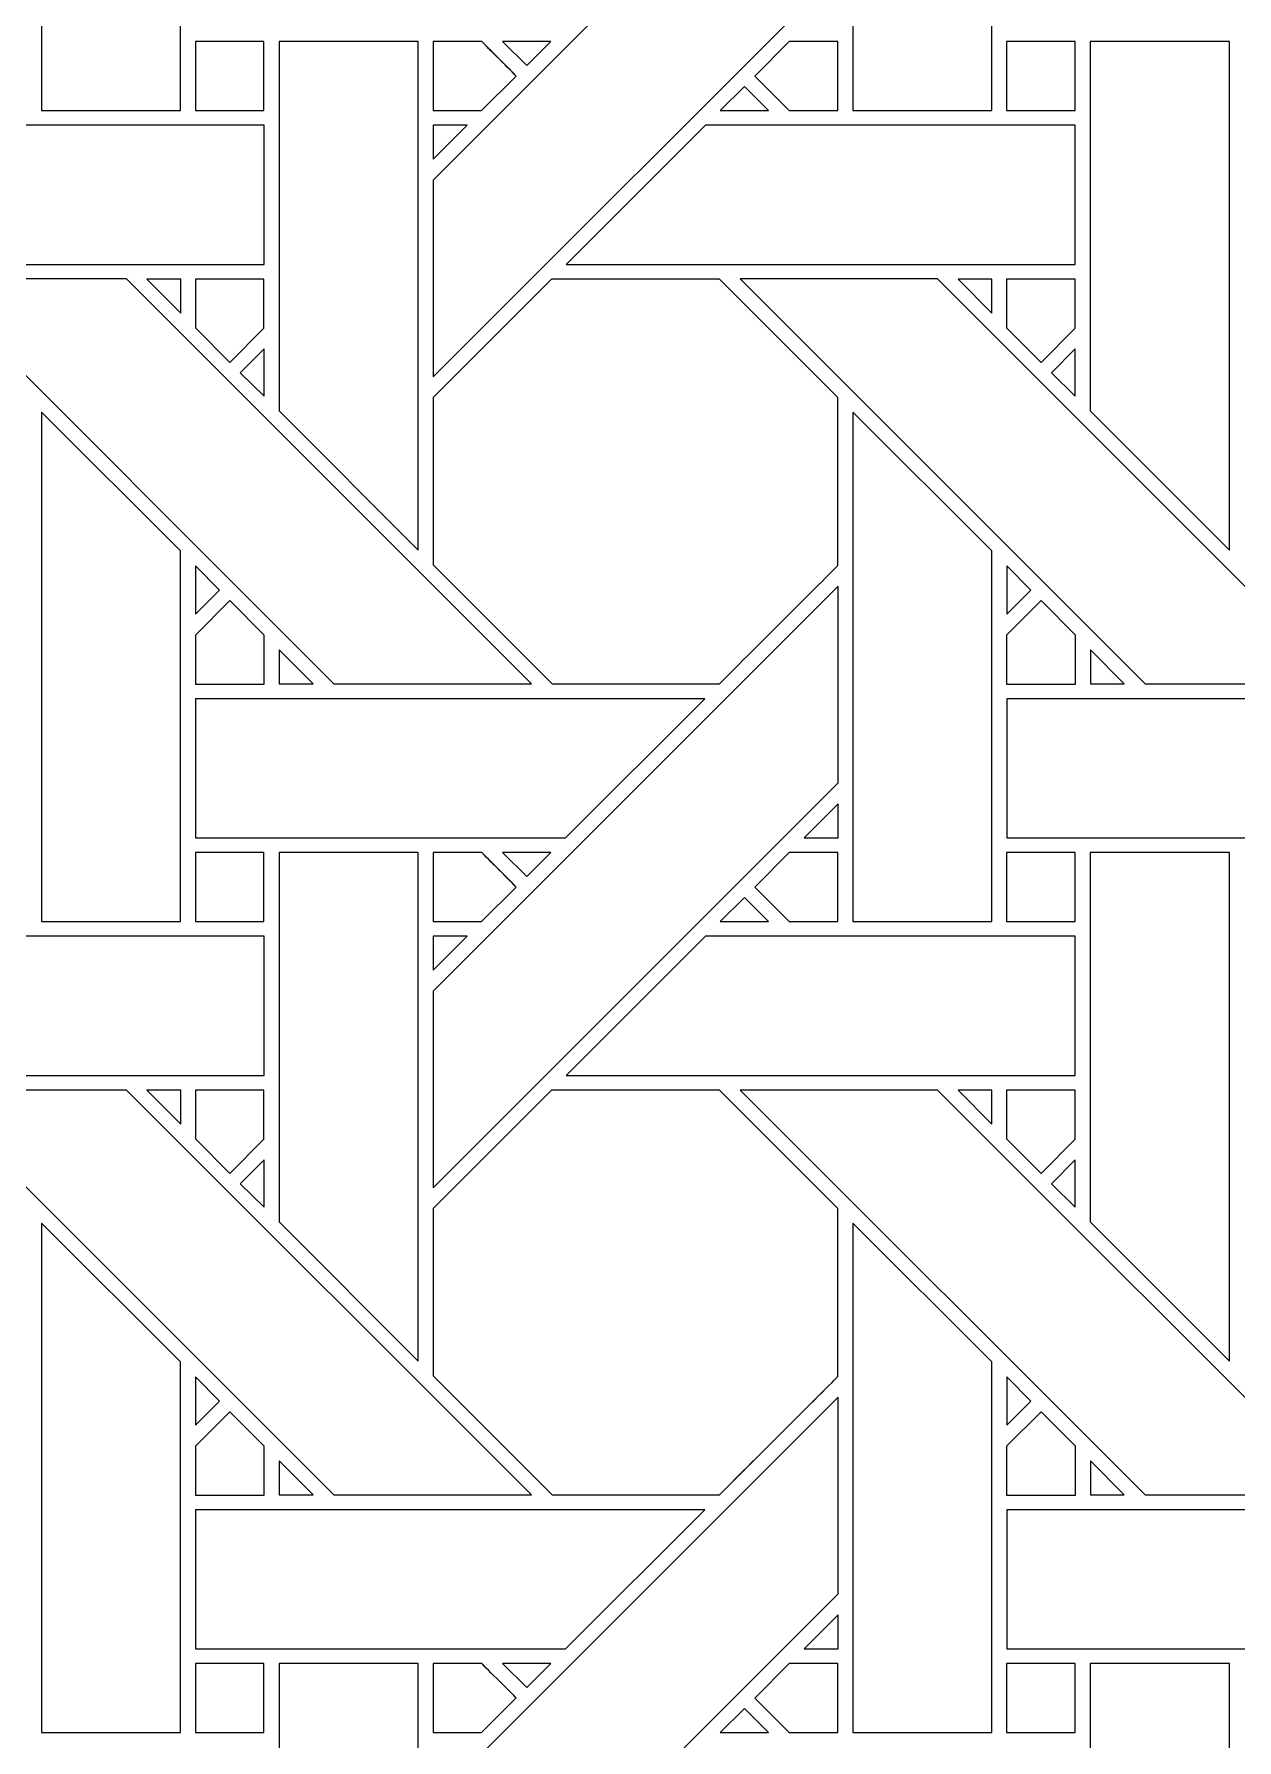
# Model space of a CAD drawing. Header units: inches. Extents: x 3.4 to 21.4, y 0.1 to 18.1.
# Drawn here: x 8.359 to 9.766, y 4.302 to 6.298 of the extents above; entities that cross this region are included whole.
import ezdxf

# ---------------------------------------------------------------- set-up
doc = ezdxf.new("R2010")
doc.units = ezdxf.units.IN
doc.header["$MEASUREMENT"] = 0
doc.layers.add('Design', color=7, linetype='Continuous', lineweight=0)

msp = doc.modelspace()

# ---------------------------------------------------------------- linework, layer by layer
at = {"layer": 'Design'}
for points, knots in [([(12.3829, 18.0948), (7.4123, 18.0948), (3.3829, 14.0653), (3.3829, 9.0948), (3.3829, 4.1242), (7.4123, 0.0948), (12.3829, 0.0948), (17.3534, 0.0948), (21.3829, 4.1242), (21.3829, 9.0948), (21.3829, 14.0653), (17.3534, 18.0948), (12.3829, 18.0948)], [0, 0, 0, 0, 1, 1, 1, 2, 2, 2, 3, 3, 3, 4, 4, 4, 4]), ([(12.3829, 17.2202), (7.8953, 17.2202), (4.2574, 13.5823), (4.2574, 9.0948), (4.2574, 4.6072), (7.8953, 0.9693), (12.3829, 0.9693), (16.8704, 0.9693), (20.5083, 4.6072), (20.5083, 9.0948), (20.5083, 13.5823), (16.8704, 17.2202), (12.3829, 17.2202)], [0, 0, 0, 0, 1, 1, 1, 2, 2, 2, 3, 3, 3, 4, 4, 4, 4]), ([(8.5303, 6.6419), (8.5303, 6.6419), (8.5303, 6.2082), (8.5303, 6.2082), (8.5303, 6.2082), (8.3676, 6.2082), (8.3676, 6.2082), (8.3676, 6.2082), (8.3676, 6.8041), (8.3676, 6.8041), (8.3676, 6.8041), (8.5303, 6.6419), (8.5303, 6.6419)], [0, 0, 0, 0, 1, 1, 1, 2, 2, 2, 3, 3, 3, 4, 4, 4, 4]), ([(9.4791, 6.6419), (9.4791, 6.6419), (9.4791, 6.2082), (9.4791, 6.2082), (9.4791, 6.2082), (9.3163, 6.2082), (9.3163, 6.2082), (9.3163, 6.2082), (9.3163, 6.8041), (9.3163, 6.8041), (9.3163, 6.8041), (9.4791, 6.6419), (9.4791, 6.6419)], [0, 0, 0, 0, 1, 1, 1, 2, 2, 2, 3, 3, 3, 4, 4, 4, 4]), ([(8.8255, 6.1269), (8.8255, 6.1269), (9.2992, 6.6005), (9.2992, 6.6005), (9.2992, 6.6005), (9.2992, 6.3705), (9.2992, 6.3705), (9.2992, 6.3705), (8.8255, 5.8968), (8.8255, 5.8968), (8.8255, 5.8968), (8.8255, 6.1269), (8.8255, 6.1269)], [0, 0, 0, 0, 1, 1, 1, 2, 2, 2, 3, 3, 3, 4, 4, 4, 4]), ([(8.5476, 6.2082), (8.5476, 6.2082), (8.5476, 6.289), (8.5476, 6.289), (8.5476, 6.289), (8.6278, 6.289), (8.6278, 6.289), (8.6278, 6.289), (8.6278, 6.2082), (8.6278, 6.2082), (8.6278, 6.2082), (8.5476, 6.2082), (8.5476, 6.2082)], [0, 0, 0, 0, 1, 1, 1, 2, 2, 2, 3, 3, 3, 4, 4, 4, 4]), ([(8.5476, 6.289), (8.5476, 6.289), (8.6278, 6.289), (8.6278, 6.289), (8.6278, 6.289), (8.6278, 6.2082), (8.6278, 6.2082), (8.6278, 6.2082), (8.5476, 6.2082), (8.5476, 6.2082), (8.5476, 6.2082), (8.5476, 6.289), (8.5476, 6.289)], [0, 0, 0, 0, 1, 1, 1, 2, 2, 2, 3, 3, 3, 4, 4, 4, 4]), ([(8.8083, 6.289), (8.8083, 6.289), (8.8083, 5.6939), (8.8083, 5.6939), (8.8083, 5.6939), (8.6454, 5.8568), (8.6454, 5.8568), (8.6454, 5.8568), (8.6454, 6.289), (8.6454, 6.289), (8.6454, 6.289), (8.8083, 6.289), (8.8083, 6.289)], [0, 0, 0, 0, 1, 1, 1, 2, 2, 2, 3, 3, 3, 4, 4, 4, 4]), ([(8.8255, 6.2082), (8.8255, 6.2082), (8.8255, 6.289), (8.8255, 6.289), (8.8255, 6.289), (8.8825, 6.289), (8.8825, 6.289), (8.8877, 6.2839), (8.9184, 6.2531), (8.9228, 6.2486), (8.9228, 6.2486), (8.8824, 6.2082), (8.8824, 6.2082), (8.8824, 6.2082), (8.8255, 6.2082), (8.8255, 6.2082)], [0, 0, 0, 0, 1, 1, 1, 2, 2, 2, 3, 3, 3, 4, 4, 4, 5, 5, 5, 5]), ([(8.9228, 6.2486), (8.9228, 6.2486), (8.8824, 6.2082), (8.8824, 6.2082), (8.8824, 6.2082), (8.8255, 6.2082), (8.8255, 6.2082), (8.8255, 6.2082), (8.8255, 6.289), (8.8255, 6.289), (8.8255, 6.289), (8.8825, 6.289), (8.8825, 6.289), (8.888, 6.2836), (8.9188, 6.2527), (8.9228, 6.2486)], [0, 0, 0, 0, 1, 1, 1, 2, 2, 2, 3, 3, 3, 4, 4, 4, 5, 5, 5, 5]), ([(8.9069, 6.289), (8.9069, 6.289), (8.9634, 6.289), (8.9634, 6.289), (8.9634, 6.289), (8.9351, 6.2608), (8.9351, 6.2608), (8.9351, 6.2608), (8.9069, 6.289), (8.9069, 6.289)], [0, 0, 0, 0, 1, 1, 1, 2, 2, 2, 3, 3, 3, 3]), ([(9.242, 6.2082), (9.242, 6.2082), (9.2017, 6.2486), (9.2017, 6.2486), (9.2017, 6.2486), (9.2421, 6.289), (9.2421, 6.289), (9.2421, 6.289), (9.2991, 6.289), (9.2991, 6.289), (9.2991, 6.289), (9.2991, 6.2082), (9.2991, 6.2082), (9.2991, 6.2082), (9.242, 6.2082), (9.242, 6.2082)], [0, 0, 0, 0, 1, 1, 1, 2, 2, 2, 3, 3, 3, 4, 4, 4, 5, 5, 5, 5]), ([(9.2017, 6.2486), (9.2017, 6.2486), (9.2421, 6.289), (9.2421, 6.289), (9.2421, 6.289), (9.2991, 6.289), (9.2991, 6.289), (9.2991, 6.289), (9.2991, 6.2082), (9.2991, 6.2082), (9.2991, 6.2082), (9.242, 6.2082), (9.242, 6.2082), (9.242, 6.2082), (9.2017, 6.2486), (9.2017, 6.2486)], [0, 0, 0, 0, 1, 1, 1, 2, 2, 2, 3, 3, 3, 4, 4, 4, 5, 5, 5, 5]), ([(9.4963, 6.289), (9.4963, 6.289), (9.5766, 6.289), (9.5766, 6.289), (9.5766, 6.289), (9.5766, 6.2082), (9.5766, 6.2082), (9.5766, 6.2082), (9.4963, 6.2082), (9.4963, 6.2082), (9.4963, 6.2082), (9.4963, 6.289), (9.4963, 6.289)], [0, 0, 0, 0, 1, 1, 1, 2, 2, 2, 3, 3, 3, 4, 4, 4, 4]), ([(9.4963, 6.289), (9.4963, 6.289), (9.5766, 6.289), (9.5766, 6.289), (9.5766, 6.289), (9.5766, 6.2082), (9.5766, 6.2082), (9.5766, 6.2082), (9.4963, 6.2082), (9.4963, 6.2082), (9.4963, 6.2082), (9.4963, 6.289), (9.4963, 6.289)], [0, 0, 0, 0, 1, 1, 1, 2, 2, 2, 3, 3, 3, 4, 4, 4, 4]), ([(9.7571, 6.289), (9.7571, 6.289), (9.7571, 5.6939), (9.7571, 5.6939), (9.7571, 5.6939), (9.5942, 5.8568), (9.5942, 5.8568), (9.5942, 5.8568), (9.5942, 6.289), (9.5942, 6.289), (9.5942, 6.289), (9.7571, 6.289), (9.7571, 6.289)], [0, 0, 0, 0, 1, 1, 1, 2, 2, 2, 3, 3, 3, 4, 4, 4, 4]), ([(9.2178, 6.2082), (9.2178, 6.2082), (9.1613, 6.2082), (9.1613, 6.2082), (9.1613, 6.2082), (9.1896, 6.2365), (9.1896, 6.2365), (9.1896, 6.2365), (9.2178, 6.2082), (9.2178, 6.2082)], [0, 0, 0, 0, 1, 1, 1, 2, 2, 2, 3, 3, 3, 3]), ([(8.0326, 6.0283), (8.0326, 6.0283), (8.1954, 6.1911), (8.1954, 6.1911), (8.1954, 6.1911), (8.6279, 6.1911), (8.6279, 6.1911), (8.6279, 6.1911), (8.6279, 6.0283), (8.6279, 6.0283), (8.6279, 6.0283), (8.0326, 6.0283), (8.0326, 6.0283)], [0, 0, 0, 0, 1, 1, 1, 2, 2, 2, 3, 3, 3, 4, 4, 4, 4]), ([(8.8653, 6.1911), (8.8653, 6.1911), (8.8255, 6.1513), (8.8255, 6.1513), (8.8255, 6.1513), (8.8255, 6.1911), (8.8255, 6.1911), (8.8255, 6.1911), (8.8653, 6.1911), (8.8653, 6.1911)], [0, 0, 0, 0, 1, 1, 1, 2, 2, 2, 3, 3, 3, 3]), ([(9.1442, 6.1911), (9.1442, 6.1911), (9.5766, 6.1911), (9.5766, 6.1911), (9.5766, 6.1911), (9.5766, 6.0283), (9.5766, 6.0283), (9.5766, 6.0283), (8.9813, 6.0283), (8.9813, 6.0283), (8.9813, 6.0283), (9.1442, 6.1911), (9.1442, 6.1911)], [0, 0, 0, 0, 1, 1, 1, 2, 2, 2, 3, 3, 3, 4, 4, 4, 4]), ([(8.2359, 6.0112), (8.2359, 6.0112), (8.4669, 6.0112), (8.4669, 6.0112), (8.4669, 6.0112), (8.9405, 5.5375), (8.9405, 5.5375), (8.9405, 5.5375), (8.7095, 5.5375), (8.7095, 5.5375), (8.7095, 5.5375), (8.2359, 6.0112), (8.2359, 6.0112)], [0, 0, 0, 0, 1, 1, 1, 2, 2, 2, 3, 3, 3, 4, 4, 4, 4]), ([(8.5304, 6.0111), (8.5304, 6.0111), (8.5304, 5.9713), (8.5304, 5.9713), (8.5304, 5.9713), (8.491, 6.0111), (8.491, 6.0111), (8.491, 6.0111), (8.5304, 6.0111), (8.5304, 6.0111)], [0, 0, 0, 0, 1, 1, 1, 2, 2, 2, 3, 3, 3, 3]), ([(8.6278, 6.0111), (8.6278, 6.0111), (8.6278, 5.9535), (8.6278, 5.9535), (8.6278, 5.9535), (8.5879, 5.9136), (8.5879, 5.9136), (8.5879, 5.9136), (8.5476, 5.9539), (8.5476, 5.9539), (8.5476, 5.9539), (8.5476, 6.0111), (8.5476, 6.0111), (8.5476, 6.0111), (8.6278, 6.0111), (8.6278, 6.0111)], [0, 0, 0, 0, 1, 1, 1, 2, 2, 2, 3, 3, 3, 4, 4, 4, 5, 5, 5, 5]), ([(8.5879, 5.9136), (8.5879, 5.9136), (8.5476, 5.9539), (8.5476, 5.9539), (8.5476, 5.9539), (8.5476, 6.0111), (8.5476, 6.0111), (8.5476, 6.0111), (8.6278, 6.0111), (8.6278, 6.0111), (8.6278, 6.0111), (8.6278, 5.9535), (8.6278, 5.9535), (8.6278, 5.9535), (8.5879, 5.9136), (8.5879, 5.9136)], [0, 0, 0, 0, 1, 1, 1, 2, 2, 2, 3, 3, 3, 4, 4, 4, 5, 5, 5, 5]), ([(9.1604, 5.5375), (9.1604, 5.5375), (8.9647, 5.5375), (8.9647, 5.5375), (8.9647, 5.5375), (8.8255, 5.6767), (8.8255, 5.6767), (8.8255, 5.6767), (8.8255, 5.8724), (8.8255, 5.8724), (8.8255, 5.8724), (8.9642, 6.0111), (8.9642, 6.0111), (8.9642, 6.0111), (9.1604, 6.0111), (9.1604, 6.0111), (9.1604, 6.0111), (9.2991, 5.8724), (9.2991, 5.8724), (9.2991, 5.8724), (9.2991, 5.6762), (9.2991, 5.6762), (9.2813, 5.6582), (9.1694, 5.5465), (9.1604, 5.5375)], [0, 0, 0, 0, 1, 1, 1, 2, 2, 2, 3, 3, 3, 4, 4, 4, 5, 5, 5, 6, 6, 6, 7, 7, 7, 8, 8, 8, 8]), ([(8.8255, 5.8724), (8.8255, 5.8724), (8.9642, 6.0111), (8.9642, 6.0111), (8.9642, 6.0111), (9.1604, 6.0111), (9.1604, 6.0111), (9.1604, 6.0111), (9.2991, 5.8724), (9.2991, 5.8724), (9.2991, 5.8724), (9.2991, 5.6762), (9.2991, 5.6762), (9.2813, 5.6582), (9.1694, 5.5465), (9.1604, 5.5375), (9.1604, 5.5375), (8.9647, 5.5375), (8.9647, 5.5375), (8.9647, 5.5375), (8.8255, 5.6767), (8.8255, 5.6767), (8.8255, 5.6767), (8.8255, 5.8724), (8.8255, 5.8724)], [0, 0, 0, 0, 1, 1, 1, 2, 2, 2, 3, 3, 3, 4, 4, 4, 5, 5, 5, 6, 6, 6, 7, 7, 7, 8, 8, 8, 8]), ([(9.1846, 6.0112), (9.1846, 6.0112), (9.4156, 6.0112), (9.4156, 6.0112), (9.4156, 6.0112), (9.8892, 5.5375), (9.8892, 5.5375), (9.8892, 5.5375), (9.6582, 5.5375), (9.6582, 5.5375), (9.6582, 5.5375), (9.1846, 6.0112), (9.1846, 6.0112)], [0, 0, 0, 0, 1, 1, 1, 2, 2, 2, 3, 3, 3, 4, 4, 4, 4]), ([(9.4791, 6.0111), (9.4791, 6.0111), (9.4791, 5.9713), (9.4791, 5.9713), (9.4791, 5.9713), (9.4397, 6.0111), (9.4397, 6.0111), (9.4397, 6.0111), (9.4791, 6.0111), (9.4791, 6.0111)], [0, 0, 0, 0, 1, 1, 1, 2, 2, 2, 3, 3, 3, 3]), ([(9.5766, 6.0111), (9.5766, 6.0111), (9.5766, 5.9535), (9.5766, 5.9535), (9.5766, 5.9535), (9.5366, 5.9136), (9.5366, 5.9136), (9.5366, 5.9136), (9.4963, 5.9539), (9.4963, 5.9539), (9.4963, 5.9539), (9.4963, 6.0111), (9.4963, 6.0111), (9.4963, 6.0111), (9.5766, 6.0111), (9.5766, 6.0111)], [0, 0, 0, 0, 1, 1, 1, 2, 2, 2, 3, 3, 3, 4, 4, 4, 5, 5, 5, 5]), ([(9.5366, 5.9136), (9.5366, 5.9136), (9.4963, 5.9539), (9.4963, 5.9539), (9.4963, 5.9539), (9.4963, 6.0111), (9.4963, 6.0111), (9.4963, 6.0111), (9.5766, 6.0111), (9.5766, 6.0111), (9.5766, 6.0111), (9.5766, 5.9535), (9.5766, 5.9535), (9.5766, 5.9535), (9.5366, 5.9136), (9.5366, 5.9136)], [0, 0, 0, 0, 1, 1, 1, 2, 2, 2, 3, 3, 3, 4, 4, 4, 5, 5, 5, 5]), ([(8.6279, 5.9293), (8.6279, 5.9293), (8.6279, 5.8741), (8.6279, 5.8741), (8.6279, 5.8741), (8.6001, 5.9015), (8.6001, 5.9015), (8.6001, 5.9015), (8.6279, 5.9293), (8.6279, 5.9293)], [0, 0, 0, 0, 1, 1, 1, 2, 2, 2, 3, 3, 3, 3]), ([(9.5766, 5.9293), (9.5766, 5.9293), (9.5766, 5.8741), (9.5766, 5.8741), (9.5766, 5.8741), (9.5488, 5.9015), (9.5488, 5.9015), (9.5488, 5.9015), (9.5766, 5.9293), (9.5766, 5.9293)], [0, 0, 0, 0, 1, 1, 1, 2, 2, 2, 3, 3, 3, 3]), ([(8.5303, 5.6932), (8.5303, 5.6932), (8.5303, 5.2595), (8.5303, 5.2595), (8.5303, 5.2595), (8.3676, 5.2595), (8.3676, 5.2595), (8.3676, 5.2595), (8.3676, 5.8553), (8.3676, 5.8553), (8.3676, 5.8553), (8.5303, 5.6932), (8.5303, 5.6932)], [0, 0, 0, 0, 1, 1, 1, 2, 2, 2, 3, 3, 3, 4, 4, 4, 4]), ([(9.4791, 5.6932), (9.4791, 5.6932), (9.4791, 5.2595), (9.4791, 5.2595), (9.4791, 5.2595), (9.3163, 5.2595), (9.3163, 5.2595), (9.3163, 5.2595), (9.3163, 5.8553), (9.3163, 5.8553), (9.3163, 5.8553), (9.4791, 5.6932), (9.4791, 5.6932)], [0, 0, 0, 0, 1, 1, 1, 2, 2, 2, 3, 3, 3, 4, 4, 4, 4]), ([(8.5758, 5.6471), (8.5758, 5.6471), (8.5476, 5.6189), (8.5476, 5.6189), (8.5476, 5.6189), (8.5476, 5.6757), (8.5476, 5.6757), (8.5476, 5.6757), (8.5758, 5.6471), (8.5758, 5.6471)], [0, 0, 0, 0, 1, 1, 1, 2, 2, 2, 3, 3, 3, 3]), ([(9.4964, 5.6189), (9.4964, 5.6189), (9.4964, 5.6757), (9.4964, 5.6757), (9.4964, 5.6757), (9.5246, 5.6471), (9.5246, 5.6471), (9.5246, 5.6471), (9.4964, 5.6189), (9.4964, 5.6189)], [0, 0, 0, 0, 1, 1, 1, 2, 2, 2, 3, 3, 3, 3]), ([(8.8255, 5.1782), (8.8255, 5.1782), (9.2992, 5.6518), (9.2992, 5.6518), (9.2992, 5.6518), (9.2992, 5.4217), (9.2992, 5.4217), (9.2992, 5.4217), (8.8255, 4.9481), (8.8255, 4.9481), (8.8255, 4.9481), (8.8255, 5.1782), (8.8255, 5.1782)], [0, 0, 0, 0, 1, 1, 1, 2, 2, 2, 3, 3, 3, 4, 4, 4, 4]), ([(8.5476, 5.5372), (8.5476, 5.5372), (8.5476, 5.5945), (8.5476, 5.5945), (8.5476, 5.5945), (8.5879, 5.6349), (8.5879, 5.6349), (8.5879, 5.6349), (8.6282, 5.5945), (8.6282, 5.5945), (8.6282, 5.5945), (8.6282, 5.5372), (8.6282, 5.5372), (8.6282, 5.5372), (8.5476, 5.5372), (8.5476, 5.5372)], [0, 0, 0, 0, 1, 1, 1, 2, 2, 2, 3, 3, 3, 4, 4, 4, 5, 5, 5, 5]), ([(8.5476, 5.5945), (8.5476, 5.5945), (8.5879, 5.6349), (8.5879, 5.6349), (8.5879, 5.6349), (8.6282, 5.5945), (8.6282, 5.5945), (8.6282, 5.5945), (8.6282, 5.5372), (8.6282, 5.5372), (8.6282, 5.5372), (8.5476, 5.5372), (8.5476, 5.5372), (8.5476, 5.5372), (8.5476, 5.5945), (8.5476, 5.5945)], [0, 0, 0, 0, 1, 1, 1, 2, 2, 2, 3, 3, 3, 4, 4, 4, 5, 5, 5, 5]), ([(9.4963, 5.5372), (9.4963, 5.5372), (9.4963, 5.5945), (9.4963, 5.5945), (9.4963, 5.5945), (9.5367, 5.6349), (9.5367, 5.6349), (9.5367, 5.6349), (9.577, 5.5945), (9.577, 5.5945), (9.577, 5.5945), (9.577, 5.5372), (9.577, 5.5372), (9.577, 5.5372), (9.4963, 5.5372), (9.4963, 5.5372)], [0, 0, 0, 0, 1, 1, 1, 2, 2, 2, 3, 3, 3, 4, 4, 4, 5, 5, 5, 5]), ([(9.5367, 5.6349), (9.5367, 5.6349), (9.577, 5.5945), (9.577, 5.5945), (9.577, 5.5945), (9.577, 5.5372), (9.577, 5.5372), (9.577, 5.5372), (9.4963, 5.5372), (9.4963, 5.5372), (9.4963, 5.5372), (9.4963, 5.5945), (9.4963, 5.5945), (9.4963, 5.5945), (9.5367, 5.6349), (9.5367, 5.6349)], [0, 0, 0, 0, 1, 1, 1, 2, 2, 2, 3, 3, 3, 4, 4, 4, 5, 5, 5, 5]), ([(8.6853, 5.5375), (8.6853, 5.5375), (8.6455, 5.5375), (8.6455, 5.5375), (8.6455, 5.5375), (8.6455, 5.5773), (8.6455, 5.5773), (8.6455, 5.5773), (8.6853, 5.5375), (8.6853, 5.5375)], [0, 0, 0, 0, 1, 1, 1, 2, 2, 2, 3, 3, 3, 3]), ([(9.634, 5.5375), (9.634, 5.5375), (9.5943, 5.5375), (9.5943, 5.5375), (9.5943, 5.5375), (9.5943, 5.5773), (9.5943, 5.5773), (9.5943, 5.5773), (9.634, 5.5375), (9.634, 5.5375)], [0, 0, 0, 0, 1, 1, 1, 2, 2, 2, 3, 3, 3, 3]), ([(8.5476, 5.3576), (8.5476, 5.3576), (8.5476, 5.5202), (8.5476, 5.5202), (8.5476, 5.5202), (9.1433, 5.5202), (9.1433, 5.5202), (9.1433, 5.5202), (8.9806, 5.3576), (8.9806, 5.3576), (8.9806, 5.3576), (8.5476, 5.3576), (8.5476, 5.3576)], [0, 0, 0, 0, 1, 1, 1, 2, 2, 2, 3, 3, 3, 4, 4, 4, 4]), ([(9.4964, 5.3576), (9.4964, 5.3576), (9.4964, 5.5202), (9.4964, 5.5202), (9.4964, 5.5202), (10.0921, 5.5202), (10.0921, 5.5202), (10.0921, 5.5202), (9.9293, 5.3576), (9.9293, 5.3576), (9.9293, 5.3576), (9.4964, 5.3576), (9.4964, 5.3576)], [0, 0, 0, 0, 1, 1, 1, 2, 2, 2, 3, 3, 3, 4, 4, 4, 4]), ([(9.2594, 5.3576), (9.2594, 5.3576), (9.2992, 5.3973), (9.2992, 5.3973), (9.2992, 5.3973), (9.2992, 5.3576), (9.2992, 5.3576), (9.2992, 5.3576), (9.2594, 5.3576), (9.2594, 5.3576)], [0, 0, 0, 0, 1, 1, 1, 2, 2, 2, 3, 3, 3, 3]), ([(8.5476, 5.2595), (8.5476, 5.2595), (8.5476, 5.3403), (8.5476, 5.3403), (8.5476, 5.3403), (8.6278, 5.3403), (8.6278, 5.3403), (8.6278, 5.3403), (8.6278, 5.2595), (8.6278, 5.2595), (8.6278, 5.2595), (8.5476, 5.2595), (8.5476, 5.2595)], [0, 0, 0, 0, 1, 1, 1, 2, 2, 2, 3, 3, 3, 4, 4, 4, 4]), ([(8.5476, 5.3403), (8.5476, 5.3403), (8.6278, 5.3403), (8.6278, 5.3403), (8.6278, 5.3403), (8.6278, 5.2595), (8.6278, 5.2595), (8.6278, 5.2595), (8.5476, 5.2595), (8.5476, 5.2595), (8.5476, 5.2595), (8.5476, 5.3403), (8.5476, 5.3403)], [0, 0, 0, 0, 1, 1, 1, 2, 2, 2, 3, 3, 3, 4, 4, 4, 4]), ([(8.8083, 5.3403), (8.8083, 5.3403), (8.8083, 4.7452), (8.8083, 4.7452), (8.8083, 4.7452), (8.6454, 4.9081), (8.6454, 4.9081), (8.6454, 4.9081), (8.6454, 5.3403), (8.6454, 5.3403), (8.6454, 5.3403), (8.8083, 5.3403), (8.8083, 5.3403)], [0, 0, 0, 0, 1, 1, 1, 2, 2, 2, 3, 3, 3, 4, 4, 4, 4]), ([(8.8255, 5.2595), (8.8255, 5.2595), (8.8255, 5.3403), (8.8255, 5.3403), (8.8255, 5.3403), (8.8825, 5.3403), (8.8825, 5.3403), (8.8877, 5.3351), (8.9184, 5.3043), (8.9228, 5.2999), (8.9228, 5.2999), (8.8824, 5.2595), (8.8824, 5.2595), (8.8824, 5.2595), (8.8255, 5.2595), (8.8255, 5.2595)], [0, 0, 0, 0, 1, 1, 1, 2, 2, 2, 3, 3, 3, 4, 4, 4, 5, 5, 5, 5]), ([(8.9228, 5.2999), (8.9228, 5.2999), (8.8824, 5.2595), (8.8824, 5.2595), (8.8824, 5.2595), (8.8255, 5.2595), (8.8255, 5.2595), (8.8255, 5.2595), (8.8255, 5.3403), (8.8255, 5.3403), (8.8255, 5.3403), (8.8825, 5.3403), (8.8825, 5.3403), (8.8879, 5.3349), (8.9187, 5.3041), (8.9228, 5.2999)], [0, 0, 0, 0, 1, 1, 1, 2, 2, 2, 3, 3, 3, 4, 4, 4, 5, 5, 5, 5]), ([(8.9069, 5.3403), (8.9069, 5.3403), (8.9634, 5.3403), (8.9634, 5.3403), (8.9634, 5.3403), (8.9351, 5.3121), (8.9351, 5.3121), (8.9351, 5.3121), (8.9069, 5.3403), (8.9069, 5.3403)], [0, 0, 0, 0, 1, 1, 1, 2, 2, 2, 3, 3, 3, 3]), ([(9.242, 5.2595), (9.242, 5.2595), (9.2017, 5.2998), (9.2017, 5.2998), (9.2017, 5.2998), (9.2421, 5.3403), (9.2421, 5.3403), (9.2421, 5.3403), (9.2991, 5.3403), (9.2991, 5.3403), (9.2991, 5.3403), (9.2991, 5.2595), (9.2991, 5.2595), (9.2991, 5.2595), (9.242, 5.2595), (9.242, 5.2595)], [0, 0, 0, 0, 1, 1, 1, 2, 2, 2, 3, 3, 3, 4, 4, 4, 5, 5, 5, 5]), ([(9.2017, 5.2998), (9.2017, 5.2998), (9.2421, 5.3403), (9.2421, 5.3403), (9.2421, 5.3403), (9.2991, 5.3403), (9.2991, 5.3403), (9.2991, 5.3403), (9.2991, 5.2595), (9.2991, 5.2595), (9.2991, 5.2595), (9.242, 5.2595), (9.242, 5.2595), (9.242, 5.2595), (9.2017, 5.2998), (9.2017, 5.2998)], [0, 0, 0, 0, 1, 1, 1, 2, 2, 2, 3, 3, 3, 4, 4, 4, 5, 5, 5, 5]), ([(9.4963, 5.3403), (9.4963, 5.3403), (9.5766, 5.3403), (9.5766, 5.3403), (9.5766, 5.3403), (9.5766, 5.2595), (9.5766, 5.2595), (9.5766, 5.2595), (9.4963, 5.2595), (9.4963, 5.2595), (9.4963, 5.2595), (9.4963, 5.3403), (9.4963, 5.3403)], [0, 0, 0, 0, 1, 1, 1, 2, 2, 2, 3, 3, 3, 4, 4, 4, 4]), ([(9.5766, 5.3403), (9.5766, 5.3403), (9.5766, 5.2595), (9.5766, 5.2595), (9.5766, 5.2595), (9.4963, 5.2595), (9.4963, 5.2595), (9.4963, 5.2595), (9.4963, 5.3403), (9.4963, 5.3403), (9.4963, 5.3403), (9.5766, 5.3403), (9.5766, 5.3403)], [0, 0, 0, 0, 1, 1, 1, 2, 2, 2, 3, 3, 3, 4, 4, 4, 4]), ([(9.7571, 5.3403), (9.7571, 5.3403), (9.7571, 4.7452), (9.7571, 4.7452), (9.7571, 4.7452), (9.5942, 4.9081), (9.5942, 4.9081), (9.5942, 4.9081), (9.5942, 5.3403), (9.5942, 5.3403), (9.5942, 5.3403), (9.7571, 5.3403), (9.7571, 5.3403)], [0, 0, 0, 0, 1, 1, 1, 2, 2, 2, 3, 3, 3, 4, 4, 4, 4]), ([(9.2178, 5.2595), (9.2178, 5.2595), (9.1613, 5.2595), (9.1613, 5.2595), (9.1613, 5.2595), (9.1896, 5.2878), (9.1896, 5.2878), (9.1896, 5.2878), (9.2178, 5.2595), (9.2178, 5.2595)], [0, 0, 0, 0, 1, 1, 1, 2, 2, 2, 3, 3, 3, 3]), ([(8.1954, 5.2424), (8.1954, 5.2424), (8.6279, 5.2424), (8.6279, 5.2424), (8.6279, 5.2424), (8.6279, 5.0795), (8.6279, 5.0795), (8.6279, 5.0795), (8.0326, 5.0795), (8.0326, 5.0795), (8.0326, 5.0795), (8.1954, 5.2424), (8.1954, 5.2424)], [0, 0, 0, 0, 1, 1, 1, 2, 2, 2, 3, 3, 3, 4, 4, 4, 4]), ([(8.8653, 5.2424), (8.8653, 5.2424), (8.8255, 5.2025), (8.8255, 5.2025), (8.8255, 5.2025), (8.8255, 5.2424), (8.8255, 5.2424), (8.8255, 5.2424), (8.8653, 5.2424), (8.8653, 5.2424)], [0, 0, 0, 0, 1, 1, 1, 2, 2, 2, 3, 3, 3, 3]), ([(8.9813, 5.0795), (8.9813, 5.0795), (9.1442, 5.2424), (9.1442, 5.2424), (9.1442, 5.2424), (9.5766, 5.2424), (9.5766, 5.2424), (9.5766, 5.2424), (9.5766, 5.0795), (9.5766, 5.0795), (9.5766, 5.0795), (8.9813, 5.0795), (8.9813, 5.0795)], [0, 0, 0, 0, 1, 1, 1, 2, 2, 2, 3, 3, 3, 4, 4, 4, 4]), ([(8.2359, 5.0624), (8.2359, 5.0624), (8.4669, 5.0624), (8.4669, 5.0624), (8.4669, 5.0624), (8.9405, 4.5888), (8.9405, 4.5888), (8.9405, 4.5888), (8.7095, 4.5888), (8.7095, 4.5888), (8.7095, 4.5888), (8.2359, 5.0624), (8.2359, 5.0624)], [0, 0, 0, 0, 1, 1, 1, 2, 2, 2, 3, 3, 3, 4, 4, 4, 4]), ([(8.5304, 5.0624), (8.5304, 5.0624), (8.5304, 5.0226), (8.5304, 5.0226), (8.5304, 5.0226), (8.491, 5.0624), (8.491, 5.0624), (8.491, 5.0624), (8.5304, 5.0624), (8.5304, 5.0624)], [0, 0, 0, 0, 1, 1, 1, 2, 2, 2, 3, 3, 3, 3]), ([(8.6278, 5.0624), (8.6278, 5.0624), (8.6278, 5.0048), (8.6278, 5.0048), (8.6278, 5.0048), (8.5879, 4.9648), (8.5879, 4.9648), (8.5879, 4.9648), (8.5476, 5.0052), (8.5476, 5.0052), (8.5476, 5.0052), (8.5476, 5.0624), (8.5476, 5.0624), (8.5476, 5.0624), (8.6278, 5.0624), (8.6278, 5.0624)], [0, 0, 0, 0, 1, 1, 1, 2, 2, 2, 3, 3, 3, 4, 4, 4, 5, 5, 5, 5]), ([(8.5879, 4.9648), (8.5879, 4.9648), (8.5476, 5.0052), (8.5476, 5.0052), (8.5476, 5.0052), (8.5476, 5.0624), (8.5476, 5.0624), (8.5476, 5.0624), (8.6278, 5.0624), (8.6278, 5.0624), (8.6278, 5.0624), (8.6278, 5.0048), (8.6278, 5.0048), (8.6278, 5.0048), (8.5879, 4.9648), (8.5879, 4.9648)], [0, 0, 0, 0, 1, 1, 1, 2, 2, 2, 3, 3, 3, 4, 4, 4, 5, 5, 5, 5]), ([(9.1604, 4.5888), (9.1604, 4.5888), (8.9647, 4.5888), (8.9647, 4.5888), (8.9647, 4.5888), (8.8255, 4.728), (8.8255, 4.728), (8.8255, 4.728), (8.8255, 4.9237), (8.8255, 4.9237), (8.8255, 4.9237), (8.9642, 5.0624), (8.9642, 5.0624), (8.9642, 5.0624), (9.1604, 5.0624), (9.1604, 5.0624), (9.1604, 5.0624), (9.2991, 4.9237), (9.2991, 4.9237), (9.2991, 4.9237), (9.2991, 4.7274), (9.2991, 4.7274), (9.2813, 4.7095), (9.1694, 4.5978), (9.1604, 4.5888)], [0, 0, 0, 0, 1, 1, 1, 2, 2, 2, 3, 3, 3, 4, 4, 4, 5, 5, 5, 6, 6, 6, 7, 7, 7, 8, 8, 8, 8]), ([(8.8255, 4.9237), (8.8255, 4.9237), (8.9642, 5.0624), (8.9642, 5.0624), (8.9642, 5.0624), (9.1604, 5.0624), (9.1604, 5.0624), (9.1604, 5.0624), (9.2991, 4.9237), (9.2991, 4.9237), (9.2991, 4.9237), (9.2991, 4.7274), (9.2991, 4.7274), (9.2812, 4.7094), (9.1693, 4.5977), (9.1604, 4.5888), (9.1604, 4.5888), (8.9647, 4.5888), (8.9647, 4.5888), (8.9647, 4.5888), (8.8255, 4.728), (8.8255, 4.728), (8.8255, 4.728), (8.8255, 4.9237), (8.8255, 4.9237)], [0, 0, 0, 0, 1, 1, 1, 2, 2, 2, 3, 3, 3, 4, 4, 4, 5, 5, 5, 6, 6, 6, 7, 7, 7, 8, 8, 8, 8]), ([(9.1846, 5.0624), (9.1846, 5.0624), (9.4156, 5.0624), (9.4156, 5.0624), (9.4156, 5.0624), (9.8892, 4.5888), (9.8892, 4.5888), (9.8892, 4.5888), (9.6582, 4.5888), (9.6582, 4.5888), (9.6582, 4.5888), (9.1846, 5.0624), (9.1846, 5.0624)], [0, 0, 0, 0, 1, 1, 1, 2, 2, 2, 3, 3, 3, 4, 4, 4, 4]), ([(9.4791, 5.0624), (9.4791, 5.0624), (9.4791, 5.0226), (9.4791, 5.0226), (9.4791, 5.0226), (9.4397, 5.0624), (9.4397, 5.0624), (9.4397, 5.0624), (9.4791, 5.0624), (9.4791, 5.0624)], [0, 0, 0, 0, 1, 1, 1, 2, 2, 2, 3, 3, 3, 3]), ([(9.5766, 5.0624), (9.5766, 5.0624), (9.5766, 5.0048), (9.5766, 5.0048), (9.5766, 5.0048), (9.5366, 4.9648), (9.5366, 4.9648), (9.5366, 4.9648), (9.4963, 5.0052), (9.4963, 5.0052), (9.4963, 5.0052), (9.4963, 5.0624), (9.4963, 5.0624), (9.4963, 5.0624), (9.5766, 5.0624), (9.5766, 5.0624)], [0, 0, 0, 0, 1, 1, 1, 2, 2, 2, 3, 3, 3, 4, 4, 4, 5, 5, 5, 5]), ([(9.5366, 4.9648), (9.5366, 4.9648), (9.4963, 5.0052), (9.4963, 5.0052), (9.4963, 5.0052), (9.4963, 5.0624), (9.4963, 5.0624), (9.4963, 5.0624), (9.5766, 5.0624), (9.5766, 5.0624), (9.5766, 5.0624), (9.5766, 5.0048), (9.5766, 5.0048), (9.5766, 5.0048), (9.5366, 4.9648), (9.5366, 4.9648)], [0, 0, 0, 0, 1, 1, 1, 2, 2, 2, 3, 3, 3, 4, 4, 4, 5, 5, 5, 5]), ([(8.6279, 4.9806), (8.6279, 4.9806), (8.6279, 4.9254), (8.6279, 4.9254), (8.6279, 4.9254), (8.6001, 4.9528), (8.6001, 4.9528), (8.6001, 4.9528), (8.6279, 4.9806), (8.6279, 4.9806)], [0, 0, 0, 0, 1, 1, 1, 2, 2, 2, 3, 3, 3, 3]), ([(9.5766, 4.9806), (9.5766, 4.9806), (9.5766, 4.9254), (9.5766, 4.9254), (9.5766, 4.9254), (9.5488, 4.9528), (9.5488, 4.9528), (9.5488, 4.9528), (9.5766, 4.9806), (9.5766, 4.9806)], [0, 0, 0, 0, 1, 1, 1, 2, 2, 2, 3, 3, 3, 3]), ([(8.5303, 4.7445), (8.5303, 4.7445), (8.5303, 4.3108), (8.5303, 4.3108), (8.5303, 4.3108), (8.3676, 4.3108), (8.3676, 4.3108), (8.3676, 4.3108), (8.3676, 4.9066), (8.3676, 4.9066), (8.3676, 4.9066), (8.5303, 4.7445), (8.5303, 4.7445)], [0, 0, 0, 0, 1, 1, 1, 2, 2, 2, 3, 3, 3, 4, 4, 4, 4]), ([(9.4791, 4.7444), (9.4791, 4.7444), (9.4791, 4.3108), (9.4791, 4.3108), (9.4791, 4.3108), (9.3163, 4.3108), (9.3163, 4.3108), (9.3163, 4.3108), (9.3163, 4.9066), (9.3163, 4.9066), (9.3163, 4.9066), (9.4791, 4.7444), (9.4791, 4.7444)], [0, 0, 0, 0, 1, 1, 1, 2, 2, 2, 3, 3, 3, 4, 4, 4, 4]), ([(8.5758, 4.6984), (8.5758, 4.6984), (8.5476, 4.6702), (8.5476, 4.6702), (8.5476, 4.6702), (8.5476, 4.727), (8.5476, 4.727), (8.5476, 4.727), (8.5758, 4.6984), (8.5758, 4.6984)], [0, 0, 0, 0, 1, 1, 1, 2, 2, 2, 3, 3, 3, 3]), ([(9.4964, 4.6702), (9.4964, 4.6702), (9.4964, 4.727), (9.4964, 4.727), (9.4964, 4.727), (9.5246, 4.6984), (9.5246, 4.6984), (9.5246, 4.6984), (9.4964, 4.6702), (9.4964, 4.6702)], [0, 0, 0, 0, 1, 1, 1, 2, 2, 2, 3, 3, 3, 3]), ([(8.8255, 4.2294), (8.8255, 4.2294), (9.2992, 4.703), (9.2992, 4.703), (9.2992, 4.703), (9.2992, 4.473), (9.2992, 4.473), (9.2992, 4.473), (8.8255, 3.9994), (8.8255, 3.9994), (8.8255, 3.9994), (8.8255, 4.2294), (8.8255, 4.2294)], [0, 0, 0, 0, 1, 1, 1, 2, 2, 2, 3, 3, 3, 4, 4, 4, 4]), ([(8.5476, 4.5885), (8.5476, 4.5885), (8.5476, 4.6458), (8.5476, 4.6458), (8.5476, 4.6458), (8.5879, 4.6861), (8.5879, 4.6861), (8.5879, 4.6861), (8.6282, 4.6458), (8.6282, 4.6458), (8.6282, 4.6458), (8.6282, 4.5885), (8.6282, 4.5885), (8.6282, 4.5885), (8.5476, 4.5885), (8.5476, 4.5885)], [0, 0, 0, 0, 1, 1, 1, 2, 2, 2, 3, 3, 3, 4, 4, 4, 5, 5, 5, 5]), ([(8.5476, 4.6458), (8.5476, 4.6458), (8.5879, 4.6861), (8.5879, 4.6861), (8.5879, 4.6861), (8.6282, 4.6458), (8.6282, 4.6458), (8.6282, 4.6458), (8.6282, 4.5885), (8.6282, 4.5885), (8.6282, 4.5885), (8.5476, 4.5885), (8.5476, 4.5885), (8.5476, 4.5885), (8.5476, 4.6458), (8.5476, 4.6458)], [0, 0, 0, 0, 1, 1, 1, 2, 2, 2, 3, 3, 3, 4, 4, 4, 5, 5, 5, 5]), ([(9.4963, 4.5885), (9.4963, 4.5885), (9.4963, 4.6458), (9.4963, 4.6458), (9.4963, 4.6458), (9.5367, 4.6861), (9.5367, 4.6861), (9.5367, 4.6861), (9.577, 4.6458), (9.577, 4.6458), (9.577, 4.6458), (9.577, 4.5885), (9.577, 4.5885), (9.577, 4.5885), (9.4963, 4.5885), (9.4963, 4.5885)], [0, 0, 0, 0, 1, 1, 1, 2, 2, 2, 3, 3, 3, 4, 4, 4, 5, 5, 5, 5]), ([(9.5367, 4.6861), (9.5367, 4.6861), (9.577, 4.6458), (9.577, 4.6458), (9.577, 4.6458), (9.577, 4.5885), (9.577, 4.5885), (9.577, 4.5885), (9.4963, 4.5885), (9.4963, 4.5885), (9.4963, 4.5885), (9.4963, 4.6458), (9.4963, 4.6458), (9.4963, 4.6458), (9.5367, 4.6861), (9.5367, 4.6861)], [0, 0, 0, 0, 1, 1, 1, 2, 2, 2, 3, 3, 3, 4, 4, 4, 5, 5, 5, 5]), ([(8.6853, 4.5888), (8.6853, 4.5888), (8.6455, 4.5888), (8.6455, 4.5888), (8.6455, 4.5888), (8.6455, 4.6286), (8.6455, 4.6286), (8.6455, 4.6286), (8.6853, 4.5888), (8.6853, 4.5888)], [0, 0, 0, 0, 1, 1, 1, 2, 2, 2, 3, 3, 3, 3]), ([(9.634, 4.5888), (9.634, 4.5888), (9.5943, 4.5888), (9.5943, 4.5888), (9.5943, 4.5888), (9.5943, 4.6286), (9.5943, 4.6286), (9.5943, 4.6286), (9.634, 4.5888), (9.634, 4.5888)], [0, 0, 0, 0, 1, 1, 1, 2, 2, 2, 3, 3, 3, 3]), ([(8.5476, 4.4088), (8.5476, 4.4088), (8.5476, 4.5715), (8.5476, 4.5715), (8.5476, 4.5715), (9.1433, 4.5715), (9.1433, 4.5715), (9.1433, 4.5715), (8.9806, 4.4088), (8.9806, 4.4088), (8.9806, 4.4088), (8.5476, 4.4088), (8.5476, 4.4088)], [0, 0, 0, 0, 1, 1, 1, 2, 2, 2, 3, 3, 3, 4, 4, 4, 4]), ([(9.4964, 4.4088), (9.4964, 4.4088), (9.4964, 4.5715), (9.4964, 4.5715), (9.4964, 4.5715), (10.0921, 4.5715), (10.0921, 4.5715), (10.0921, 4.5715), (9.9293, 4.4088), (9.9293, 4.4088), (9.9293, 4.4088), (9.4964, 4.4088), (9.4964, 4.4088)], [0, 0, 0, 0, 1, 1, 1, 2, 2, 2, 3, 3, 3, 4, 4, 4, 4]), ([(9.2594, 4.4089), (9.2594, 4.4089), (9.2992, 4.4486), (9.2992, 4.4486), (9.2992, 4.4486), (9.2992, 4.4089), (9.2992, 4.4089), (9.2992, 4.4089), (9.2594, 4.4089), (9.2594, 4.4089)], [0, 0, 0, 0, 1, 1, 1, 2, 2, 2, 3, 3, 3, 3]), ([(8.5476, 4.3107), (8.5476, 4.3107), (8.5476, 4.3915), (8.5476, 4.3915), (8.5476, 4.3915), (8.6278, 4.3915), (8.6278, 4.3915), (8.6278, 4.3915), (8.6278, 4.3107), (8.6278, 4.3107), (8.6278, 4.3107), (8.5476, 4.3107), (8.5476, 4.3107)], [0, 0, 0, 0, 1, 1, 1, 2, 2, 2, 3, 3, 3, 4, 4, 4, 4]), ([(8.5476, 4.3915), (8.5476, 4.3915), (8.6278, 4.3915), (8.6278, 4.3915), (8.6278, 4.3915), (8.6278, 4.3107), (8.6278, 4.3107), (8.6278, 4.3107), (8.5476, 4.3107), (8.5476, 4.3107), (8.5476, 4.3107), (8.5476, 4.3915), (8.5476, 4.3915)], [0, 0, 0, 0, 1, 1, 1, 2, 2, 2, 3, 3, 3, 4, 4, 4, 4]), ([(8.8083, 4.3916), (8.8083, 4.3916), (8.8083, 3.7964), (8.8083, 3.7964), (8.8083, 3.7964), (8.6454, 3.9594), (8.6454, 3.9594), (8.6454, 3.9594), (8.6454, 4.3916), (8.6454, 4.3916), (8.6454, 4.3916), (8.8083, 4.3916), (8.8083, 4.3916)], [0, 0, 0, 0, 1, 1, 1, 2, 2, 2, 3, 3, 3, 4, 4, 4, 4]), ([(8.8255, 4.3107), (8.8255, 4.3107), (8.8255, 4.3915), (8.8255, 4.3915), (8.8255, 4.3915), (8.8825, 4.3915), (8.8825, 4.3915), (8.8877, 4.3864), (8.9184, 4.3556), (8.9228, 4.3512), (8.9228, 4.3512), (8.8824, 4.3107), (8.8824, 4.3107), (8.8824, 4.3107), (8.8255, 4.3107), (8.8255, 4.3107)], [0, 0, 0, 0, 1, 1, 1, 2, 2, 2, 3, 3, 3, 4, 4, 4, 5, 5, 5, 5]), ([(8.8255, 4.3915), (8.8255, 4.3915), (8.8825, 4.3915), (8.8825, 4.3915), (8.8876, 4.3864), (8.9184, 4.3556), (8.9228, 4.3512), (8.9228, 4.3512), (8.8824, 4.3107), (8.8824, 4.3107), (8.8824, 4.3107), (8.8255, 4.3107), (8.8255, 4.3107), (8.8255, 4.3107), (8.8255, 4.3915), (8.8255, 4.3915)], [0, 0, 0, 0, 1, 1, 1, 2, 2, 2, 3, 3, 3, 4, 4, 4, 5, 5, 5, 5]), ([(8.9634, 4.3916), (8.9634, 4.3916), (8.9351, 4.3634), (8.9351, 4.3634), (8.9351, 4.3634), (8.9069, 4.3916), (8.9069, 4.3916), (8.9069, 4.3916), (8.9634, 4.3916), (8.9634, 4.3916)], [0, 0, 0, 0, 1, 1, 1, 2, 2, 2, 3, 3, 3, 3]), ([(9.242, 4.3107), (9.242, 4.3107), (9.2017, 4.3511), (9.2017, 4.3511), (9.2017, 4.3511), (9.2421, 4.3915), (9.2421, 4.3915), (9.2421, 4.3915), (9.2991, 4.3915), (9.2991, 4.3915), (9.2991, 4.3915), (9.2991, 4.3107), (9.2991, 4.3107), (9.2991, 4.3107), (9.242, 4.3107), (9.242, 4.3107)], [0, 0, 0, 0, 1, 1, 1, 2, 2, 2, 3, 3, 3, 4, 4, 4, 5, 5, 5, 5]), ([(9.2017, 4.3511), (9.2017, 4.3511), (9.2421, 4.3915), (9.2421, 4.3915), (9.2421, 4.3915), (9.2991, 4.3915), (9.2991, 4.3915), (9.2991, 4.3915), (9.2991, 4.3107), (9.2991, 4.3107), (9.2991, 4.3107), (9.242, 4.3107), (9.242, 4.3107), (9.242, 4.3107), (9.2017, 4.3511), (9.2017, 4.3511)], [0, 0, 0, 0, 1, 1, 1, 2, 2, 2, 3, 3, 3, 4, 4, 4, 5, 5, 5, 5]), ([(9.4963, 4.3915), (9.4963, 4.3915), (9.5766, 4.3915), (9.5766, 4.3915), (9.5766, 4.3915), (9.5766, 4.3107), (9.5766, 4.3107), (9.5766, 4.3107), (9.4963, 4.3107), (9.4963, 4.3107), (9.4963, 4.3107), (9.4963, 4.3915), (9.4963, 4.3915)], [0, 0, 0, 0, 1, 1, 1, 2, 2, 2, 3, 3, 3, 4, 4, 4, 4]), ([(9.4963, 4.3915), (9.4963, 4.3915), (9.5766, 4.3915), (9.5766, 4.3915), (9.5766, 4.3915), (9.5766, 4.3107), (9.5766, 4.3107), (9.5766, 4.3107), (9.4963, 4.3107), (9.4963, 4.3107), (9.4963, 4.3107), (9.4963, 4.3915), (9.4963, 4.3915)], [0, 0, 0, 0, 1, 1, 1, 2, 2, 2, 3, 3, 3, 4, 4, 4, 4]), ([(9.7571, 4.3916), (9.7571, 4.3916), (9.7571, 3.7964), (9.7571, 3.7964), (9.7571, 3.7964), (9.5942, 3.9594), (9.5942, 3.9594), (9.5942, 3.9594), (9.5942, 4.3916), (9.5942, 4.3916), (9.5942, 4.3916), (9.7571, 4.3916), (9.7571, 4.3916)], [0, 0, 0, 0, 1, 1, 1, 2, 2, 2, 3, 3, 3, 4, 4, 4, 4]), ([(9.2178, 4.3108), (9.2178, 4.3108), (9.1613, 4.3108), (9.1613, 4.3108), (9.1613, 4.3108), (9.1896, 4.339), (9.1896, 4.339), (9.1896, 4.339), (9.2178, 4.3108), (9.2178, 4.3108)], [0, 0, 0, 0, 1, 1, 1, 2, 2, 2, 3, 3, 3, 3])]:
    msp.add_open_spline(points, degree=3, knots=knots, dxfattribs=at)

doc.saveas('drawing.dxf')
